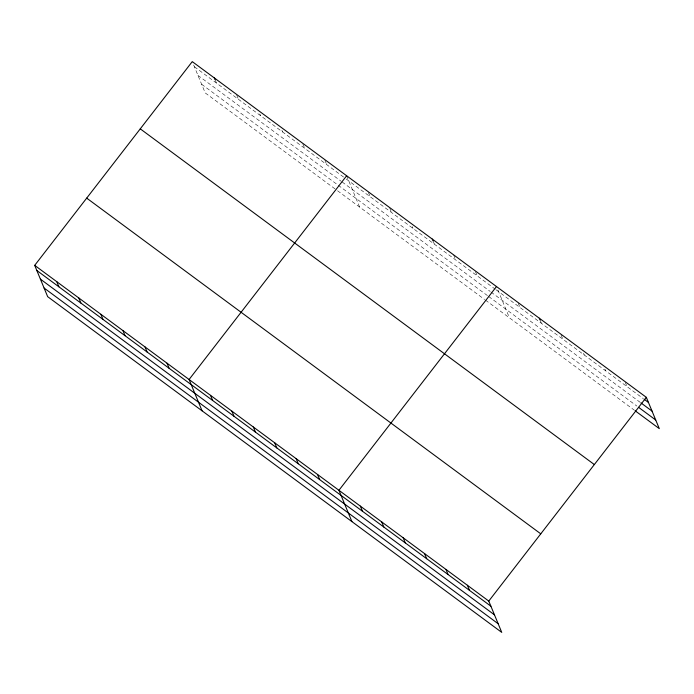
<?xml version="1.0" encoding="UTF-8"?>
<svg xmlns="http://www.w3.org/2000/svg" width="694" height="694" viewBox="0 0 694 694"><rect width="100%" height="100%" fill="white"/><g stroke="black" fill="none" stroke-linecap="round" stroke-linejoin="round"><path stroke-width="0.52" stroke-dasharray="3.47 2.6" d="M194.381 66.745L345.369 178.375M346.219 179.009L495.186 289.138M496.036 289.771L643.321 398.66M197.955 75.386L341.318 181.377M342.168 182.002L490.198 291.454M491.057 292.087L640.042 402.234M201.65 84.286L337.371 184.63M338.221 185.263L487.891 295.922M488.75 296.555L636.884 406.077M335.011 188.881L205.224 92.927L192.611 62.469M337.553 190.763L484.62 299.496M485.479 300.129L634.472 410.284M625.277 382.359L627.046 386.627M604.934 369.095L605.645 370.804M583.524 353.272L584.235 354.981M561.056 334.881L562.825 339.149M540.01 319.908L541.424 323.326M518.245 303.226L520.014 307.503M497.902 289.962L509.457 317.861M475.433 271.571L477.203 275.848M453.676 254.898L455.793 260.016M432.978 240.775L434.392 244.193M412.279 226.66L412.982 228.369M389.811 208.269L391.581 212.538M368.401 192.446L370.171 196.714M346.644 175.764L359.613 207.072M324.939 160.305L326.709 164.582M302.888 144.005L304.657 148.273M281.894 130.264L282.597 131.964M259.834 113.955L260.545 115.664M236.723 95.087L238.493 99.355M215.019 79.636L216.433 83.046"/><path stroke-width="1.04" d="M34.7 265.36L488.776 601.073L501.745 632.381L47.669 296.668L34.7 265.36L192.255 61.619L646.331 397.332L659.3 428.64L635.322 410.917M346.644 175.764L189.089 379.497L202.058 410.813M496.488 286.544L338.932 490.285L351.901 521.593M488.776 601.073L646.331 397.332M644.171 399.293L648.456 402.459M640.9 402.867L652.03 411.1M638.593 407.343L655.717 420M140.266 128.85L594.342 464.564M86.698 198.12L540.765 533.833M36.825 270.487L490.901 606.2M40.399 279.127L494.475 614.841M44.086 288.027L498.162 623.741M539.299 318.199L540.01 319.908M432.267 239.066L432.978 240.775M467.366 585.242L469.491 590.368M445.964 569.418L448.081 574.545M424.555 553.595L426.68 558.713M214.307 77.928L215.019 79.636M403.153 537.763L405.27 542.89M381.743 521.94L383.869 527.067M360.333 506.108L362.459 511.235M317.522 474.462L319.648 479.589M296.121 458.63L298.238 463.757M274.711 442.807L276.837 447.934M253.301 426.983L255.427 432.102M231.9 411.152L234.017 416.279M210.49 395.328L212.616 400.455M167.028 363.196L169.154 368.323M144.977 346.887L147.102 352.014M122.916 330.578L125.041 335.705M100.864 314.278L102.99 319.405M78.812 297.969L80.929 303.096M56.752 281.66L58.877 286.787"/></g></svg>
